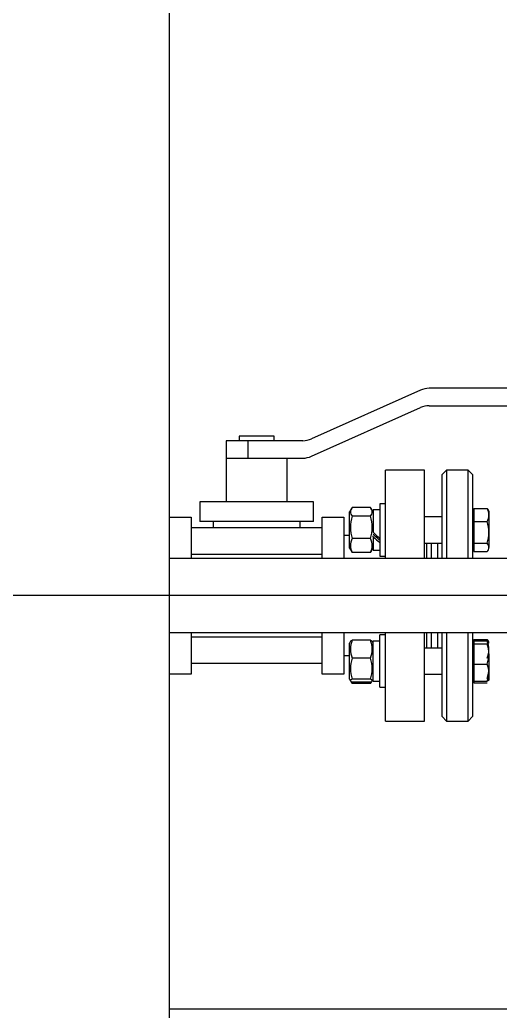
# Model space of a CAD drawing. Extents: x -681219 to -550379, y -242630 to -158199.
# Drawn here: x -638937 to -638525, y -178747 to -177897 of the extents above; entities that cross this region are included whole.
import ezdxf
from ezdxf.lldxf.tags import DXFTag

# ---------------------------------------------------------------- set-up
doc = ezdxf.new("R2010")
doc.units = 0
doc.header["$LTSCALE"] = 1000
for name, color, linetype in [('$TD_AUDIT_GENERATED_(2AE)', 7, 'CONTINUOUS'), ('$TD_AUDIT_GENERATED_(2E8)', 7, 'CONTINUOUS'), ('12_GB93', 7, 'CONTINUOUS'), ('12_GB97.1', 7, 'CONTINUOUS'), ('Default', 7, 'CONTINUOUS'), ('DN25-PN4.0_JB88', 7, 'CONTINUOUS'), ('M12_GB6170', 7, 'CONTINUOUS'), ('M12×55_GB5782', 7, 'CONTINUOUS'), ('MYGL011000312', 7, 'CONTINUOUS'), ('S01010202512', 7, 'CONTINUOUS'), ('不锈钢法兰D25', 7, 'CONTINUOUS')]:
    doc.layers.add(name, color=color, linetype=linetype)
tags = doc.linetypes.add('CENTER2', pattern=[28.575, 19.05, -3.175, 3.175, -3.175]).pattern_tags.tags
tags[10:11] = [DXFTag(74, 4), DXFTag(75, 0), DXFTag(340, '0'), DXFTag(46, 0.0), DXFTag(50, 0.0), DXFTag(44, 0.0), DXFTag(45, 0.0)]
tags[8:9] = [DXFTag(74, 4), DXFTag(75, 0), DXFTag(340, '0'), DXFTag(46, 0.0), DXFTag(50, 0.0), DXFTag(44, 0.0), DXFTag(45, 0.0)]
tags[6:7] = [DXFTag(74, 4), DXFTag(75, 0), DXFTag(340, '0'), DXFTag(46, 0.0), DXFTag(50, 0.0), DXFTag(44, 0.0), DXFTag(45, 0.0)]
tags[4:5] = [DXFTag(74, 4), DXFTag(75, 0), DXFTag(340, '0'), DXFTag(46, 0.0), DXFTag(50, 0.0), DXFTag(44, 0.0), DXFTag(45, 0.0)]

# ---------------------------------------------------------------- blocks, each defined once
blk = doc.blocks.new('SEANNOT_GROUP57')
at = {"layer": 'Default', "color": 7, "linetype": 'CENTER2'}
blk.add_line((634.561, 521.491), (277.05, 521.491), dxfattribs=at)

msp = doc.modelspace()

# ---------------------------------------------------------------- linework, layer by layer
at = {"layer": '$TD_AUDIT_GENERATED_(2AE)', "color": 7, "linetype": 'Continuous'}
msp.add_line((-638808.2753, -179156.4514), (-638808.2753, -177622.7721), dxfattribs=at)
at = {"layer": '$TD_AUDIT_GENERATED_(2E8)', "color": 7, "linetype": 'Continuous'}
msp.add_line((-638808.2753, -178744.9765), (-637416.7419, -178744.9765), dxfattribs=at)
at = {"layer": '12_GB93', "color": 7, "linetype": 'Continuous'}
for p, q in [((-638633.5855, -178317.1323), (-638633.5855, -178336.0584)), ((-638627.7874, -178317.1323), (-638633.5855, -178317.1323)), ((-638633.5855, -178340.1172), (-638633.5855, -178339.4735)), ((-638633.5855, -178340.1172), (-638633.5855, -178351.5465)), ((-638633.5855, -178351.5465), (-638627.7874, -178351.5465)), ((-638633.5855, -178463.9616), (-638633.5855, -178429.5474)), ((-638627.7874, -178429.5474), (-638633.5855, -178429.5474)), ((-638633.5855, -178462.9626), (-638633.5855, -178462.2783)), ((-638633.5855, -178463.9616), (-638627.7874, -178463.9616))]:
    msp.add_line(p, q, dxfattribs=at)
for centre, major_axis, start_param, end_param in [((-638628.6365, -178334.3394), (-16.878, 16.878), 1.47496367, 1.81606072), ((-638632.7364, -178334.3394), (11.1909, -11.1909), 4.83379462, 5.35696327), ((-638632.7364, -178334.3394), (16.878, -16.878), -1.42426431, -1.08316726)]:
    msp.add_ellipse(centre, major_axis=major_axis, ratio=0.19844322, start_param=start_param, end_param=end_param, dxfattribs=at)
at = {"layer": '12_GB97.1', "color": 7, "linetype": 'Continuous'}
for p, q in [((-638627.7874, -178311.8953), (-638627.7874, -178356.7835)), ((-638623.1116, -178311.8953), (-638627.7874, -178311.8953)), ((-638627.7874, -178356.7835), (-638623.1116, -178356.7835)), ((-638627.7874, -178469.1986), (-638627.7874, -178424.3104)), ((-638623.1116, -178424.3104), (-638627.7874, -178424.3104)), ((-638627.7874, -178469.1986), (-638623.1116, -178469.1986))]:
    msp.add_line(p, q, dxfattribs=at)
at = {"layer": 'DN25-PN4.0_JB88', "color": 7, "linetype": 'Continuous'}
for p, q in [((-638583.8344, -178345.5614), (-638583.8344, -178358.7512)), ((-638583.8344, -178422.3427), (-638583.8344, -178435.5325))]:
    msp.add_line(p, q, dxfattribs=at)
at = {"layer": 'M12_GB6170', "color": 7, "linetype": 'Continuous'}
for p, q in [((-638652.2324, -178316.1262), (-638653.7851, -178318.8156)), ((-638653.7851, -178349.8632), (-638653.7851, -178318.8156)), ((-638635.845, -178315.0707), (-638651.5256, -178315.0707)), ((-638633.5855, -178318.8156), (-638635.1382, -178316.1262)), ((-638635.845, -178322.493), (-638651.5256, -178322.493)), ((-638635.8452, -178341.7617), (-638651.5254, -178341.7617)), ((-638653.7851, -178349.8632), (-638652.2324, -178352.5526)), ((-638635.845, -178353.6081), (-638651.5256, -178353.6081)), ((-638635.1382, -178352.5526), (-638633.5855, -178349.8632)), ((-638652.9006, -178429.6986), (-638653.7851, -178431.2307)), ((-638653.7851, -178462.2783), (-638653.7851, -178431.2307)), ((-638635.8452, -178428.7897), (-638651.5254, -178428.7897)), ((-638633.5855, -178431.2307), (-638634.5108, -178429.6281)), ((-638635.845, -178444.1998), (-638651.5256, -178444.1998)), ((-638653.7851, -178462.2783), (-638652.9006, -178463.8104)), ((-638635.845, -178462.1646), (-638651.5256, -178462.1646)), ((-638635.845, -178466.0232), (-638651.5256, -178466.0232)), ((-638635.8452, -178464.7193), (-638651.5254, -178464.7193)), ((-638634.5108, -178463.8809), (-638633.5855, -178462.2783))]:
    msp.add_line(p, q, dxfattribs=at)
for centre, radius, start, end in [((-638621.1512, -178332.127), 31.8657, 162.4023998, 197.5990685), ((-638666.2193, -178332.127), 31.8656, 342.4008819, 17.5976497), ((-638640.4716, -178347.6851), 12.5408, 151.814307, 208.1833047), ((-638646.899, -178347.6851), 12.5409, 331.8168006, 28.1855878), ((-638632.3456, -178436.495), 20.6697, 158.1125505, 201.8856135), ((-638655.0251, -178436.495), 20.6698, 338.1144553, 21.8873807), ((-638625.2135, -178453.1822), 27.8031, 161.1511706, 198.8488294), ((-638662.1571, -178453.1822), 27.8031, 341.1511706, 18.8488294), ((-638640.4716, -178460.1002), 12.5408, 200.0817185, 208.1833047), ((-638646.899, -178460.1002), 12.5409, 331.8168006, 339.8802972)]:
    msp.add_arc(centre, radius, start, end, dxfattribs=at)
for points, knots in [([(-638651.5256, -178315.0707), (-638651.9792, -178315.6706), (-638652.3569, -178316.2784), (-638652.7522, -178317.208), (-638652.8554, -178317.5216), (-638652.9942, -178318.1526), (-638653.0292, -178318.4672), (-638653.0294, -178319.408), (-638652.8883, -178320.0312), (-638652.3649, -178321.271), (-638651.982, -178321.8894), (-638651.5256, -178322.493)], [0, 0, 0, 0, 0.25, 0.25, 0.375, 0.375, 0.5, 0.5, 0.75, 0.75, 1, 1, 1, 1]), ([(-638635.845, -178322.493), (-638635.3886, -178321.8894), (-638635.0057, -178321.271), (-638634.4823, -178320.0312), (-638634.3412, -178319.408), (-638634.3415, -178318.4672), (-638634.3764, -178318.1526), (-638634.5152, -178317.5216), (-638634.6184, -178317.208), (-638635.0137, -178316.2784), (-638635.3915, -178315.6706), (-638635.845, -178315.0707)], [0, 0, 0, 0, 0.25, 0.25, 0.5, 0.5, 0.625, 0.625, 0.75, 0.75, 1, 1, 1, 1]), ([(-638652.9439, -178429.7736), (-638652.9381, -178429.7637), (-638652.9321, -178429.7538), (-638652.8573, -178429.6359), (-638652.7555, -178429.5287), (-638652.3626, -178429.2091), (-638651.9841, -178428.9985), (-638651.5254, -178428.7897)], [0.613528008, 0.613528008, 0.613528008, 0.613528008, 0.625, 0.625, 0.75, 0.75, 1, 1, 1, 1]), ([(-638635.8452, -178428.7897), (-638635.3871, -178428.9982), (-638635.0095, -178429.2083), (-638634.6043, -178429.5373), (-638634.4961, -178429.6546), (-638634.4276, -178429.7727)], [0, 0, 0, 0, 0.25, 0.25, 0.387386127, 0.387386127, 0.387386127, 0.387386127]), ([(-638651.5256, -178462.1646), (-638651.9837, -178462.3732), (-638652.3613, -178462.5833), (-638652.8843, -178463.0078), (-638653.028, -178463.2223), (-638653.0295, -178463.5481), (-638652.9944, -178463.6572), (-638652.8573, -178463.8731), (-638652.7555, -178463.9803), (-638652.3626, -178464.2999), (-638651.9841, -178464.5105), (-638651.5254, -178464.7193)], [0, 0, 0, 0, 0.25, 0.25, 0.5, 0.5, 0.625, 0.625, 0.75, 0.75, 1, 1, 1, 1]), ([(-638635.8452, -178464.7193), (-638635.3871, -178464.5107), (-638635.0095, -178464.3007), (-638634.4865, -178463.8761), (-638634.3427, -178463.6616), (-638634.3411, -178463.3358), (-638634.3762, -178463.2267), (-638634.5132, -178463.0109), (-638634.615, -178462.9037), (-638635.0078, -178462.584), (-638635.3863, -178462.3734), (-638635.845, -178462.1646)], [0, 0, 0, 0, 0.25, 0.25, 0.5, 0.5, 0.625, 0.625, 0.75, 0.75, 1, 1, 1, 1])]:
    msp.add_open_spline(points, degree=3, knots=knots, dxfattribs=at)
for points in [[(-638651.5256, -178353.6081), (-638651.8074, -178353.2354), (-638652.0612, -178352.8571), (-638652.2757, -178352.4763)], [(-638635.0949, -178352.4763), (-638635.3095, -178352.8571), (-638635.5632, -178353.2354), (-638635.845, -178353.6081)], [(-638651.5256, -178466.0232), (-638651.8233, -178465.6294), (-638652.0883, -178465.2323), (-638652.3099, -178464.8306)], [(-638635.0608, -178464.8306), (-638635.2823, -178465.2323), (-638635.5473, -178465.6294), (-638635.845, -178466.0232)]]:
    msp.add_open_spline(points, degree=3, dxfattribs=at)
at = {"layer": 'M12×55_GB5782', "color": 7, "linetype": 'Continuous'}
for p, q in [((-638547.1757, -178318.8156), (-638548.2979, -178318.8156)), ((-638547.1757, -178315.7708), (-638535.7193, -178315.7708)), ((-638547.1757, -178315.7708), (-638547.1757, -178327.1868)), ((-638534.2704, -178318.118), (-638535.0383, -178316.788)), ((-638534.2704, -178318.118), (-638534.2704, -178349.3317)), ((-638574.4827, -178323.1174), (-638589.4454, -178323.1174)), ((-638547.1757, -178327.1868), (-638535.7196, -178327.1868)), ((-638547.1757, -178327.1868), (-638547.1757, -178345.7554)), ((-638589.4454, -178345.5614), (-638574.4827, -178345.5614)), ((-638547.1757, -178345.7554), (-638535.7193, -178345.7554)), ((-638547.1757, -178345.7554), (-638547.1757, -178352.908)), ((-638548.2979, -178349.8632), (-638547.1757, -178349.8632)), ((-638547.1757, -178352.908), (-638535.7193, -178352.908)), ((-638547.1757, -178431.2307), (-638548.2979, -178431.2307)), ((-638547.1757, -178428.1859), (-638535.7193, -178428.1859)), ((-638547.1757, -178428.1859), (-638547.1757, -178429.4424)), ((-638547.1757, -178429.4424), (-638535.7196, -178429.4424)), ((-638547.1757, -178429.4424), (-638547.1757, -178431.9043)), ((-638547.1757, -178431.9043), (-638535.7193, -178431.9043)), ((-638547.1757, -178431.9043), (-638547.1757, -178449.2164)), ((-638534.2704, -178430.5331), (-638535.0383, -178429.2031)), ((-638574.4827, -178435.5325), (-638589.4454, -178435.5325)), ((-638534.2704, -178440.5604), (-638534.2704, -178462.9759)), ((-638547.1757, -178449.2164), (-638535.7193, -178449.2164)), ((-638547.1757, -178449.2164), (-638547.1757, -178464.0666)), ((-638589.4454, -178457.9765), (-638574.4827, -178457.9765)), ((-638548.2979, -178462.2783), (-638547.1757, -178462.2783)), ((-638547.1757, -178464.0666), (-638535.7196, -178464.0666)), ((-638547.1757, -178464.0666), (-638547.1757, -178465.3231)), ((-638547.1757, -178465.3231), (-638535.7193, -178465.3231))]:
    msp.add_line(p, q, dxfattribs=at)
for centre, radius, start, end in [((-638546.3717, -178321.4786), 12.0852, 331.814307, 28.1833047), ((-638540.2826, -178319.7013), 6.0226, 3.3716182, 40.7397529), ((-638564.9902, -178336.4715), 30.7078, 342.4023998, 17.5990685), ((-638540.2826, -178349.6859), 6.0226, 3.3716182, 40.7397529), ((-638540.2742, -178348.9809), 6.014, 319.232643, 356.6559859), ((-638554.2025, -178436.8678), 19.9187, 338.1143865, 21.8874495), ((-638540.2742, -178432.113), 6.014, 26.6518165, 40.767357), ((-638546.3717, -178433.8937), 12.0852, 20.0817188, 28.1833047), ((-638562.9962, -178440.9196), 28.728, 0.7164327, 18.289218), ((-638563.0169, -178440.1977), 28.7488, 341.7171947, 359.2771545), ((-638554.2025, -178456.6412), 19.9187, 338.1125505, 21.8856135), ((-638563.0169, -178452.586), 28.7488, 341.7171947, 359.2771545)]:
    msp.add_arc(centre, radius, start, end, dxfattribs=at)
for points in [[(-638535.7193, -178431.9043), (-638535.2779, -178431.7033), (-638534.9141, -178431.5009), (-638534.4101, -178431.0917), (-638534.2716, -178430.885), (-638534.2701, -178430.5711), (-638534.304, -178430.4659), (-638534.4361, -178430.2579), (-638534.5341, -178430.1546), (-638534.9128, -178429.8466), (-638535.2776, -178429.6437), (-638535.7196, -178429.4424)], [(-638535.7193, -178461.6047), (-638535.2779, -178461.8057), (-638534.9141, -178462.0081), (-638534.4101, -178462.4173), (-638534.2716, -178462.624), (-638534.2701, -178462.9379), (-638534.304, -178463.0431), (-638534.4361, -178463.2511), (-638534.5341, -178463.3544), (-638534.9128, -178463.6624), (-638535.2776, -178463.8653), (-638535.7196, -178464.0666)]]:
    msp.add_open_spline(points, degree=3, knots=[0, 0, 0, 0, 0.25, 0.25, 0.5, 0.5, 0.625, 0.625, 0.75, 0.75, 1, 1, 1, 1], dxfattribs=at)
at = {"layer": 'MYGL011000312', "color": 7, "linetype": 'Continuous'}
for p, q in [((-637999.353, -178358.7512), (-638808.2753, -178358.7512)), ((-638808.2753, -178422.3427), (-637999.353, -178422.3427))]:
    msp.add_line(p, q, dxfattribs=at)
at = {"layer": 'S01010202512', "color": 7, "linetype": 'Continuous'}
for p, q in [((-638593.085, -178214.4896), (-638686.3402, -178256.1277)), ((-638458.5216, -178212.8646), (-638585.4596, -178212.8646)), ((-638585.4596, -178227.8273), (-638458.5216, -178227.8273)), ((-638686.3402, -178271.0904), (-638593.085, -178229.4524)), ((-638718.4989, -178254.0121), (-638748.4244, -178254.0121)), ((-638748.4244, -178254.0121), (-638748.4244, -178257.7528)), ((-638718.4989, -178257.7528), (-638718.4989, -178254.0121)), ((-638740.943, -178257.7528), (-638759.6464, -178257.7528)), ((-638759.6464, -178257.7528), (-638759.6464, -178272.7155)), ((-638740.943, -178257.7528), (-638740.943, -178272.7155)), ((-638693.9656, -178257.7528), (-638740.943, -178257.7528)), ((-638759.6464, -178272.7155), (-638715.1361, -178272.7155)), ((-638759.6464, -178272.7155), (-638759.6464, -178310.1223)), ((-638715.1361, -178272.7155), (-638693.9656, -178272.7155)), ((-638707.2769, -178310.1223), (-638707.2769, -178272.7155)), ((-638623.1116, -178358.7512), (-638623.1116, -178283.0024)), ((-638589.4454, -178283.0024), (-638623.1116, -178283.0024)), ((-638589.4454, -178358.7512), (-638589.4454, -178283.0024)), ((-638684.8328, -178310.1223), (-638782.0905, -178310.1223)), ((-638782.0905, -178310.1223), (-638782.0905, -178326.9554)), ((-638684.8328, -178326.9554), (-638684.8328, -178310.1223)), ((-638808.2753, -178323.2147), (-638789.5719, -178323.2147)), ((-638789.5719, -178323.2147), (-638789.5719, -178358.7512)), ((-638684.8328, -178326.9554), (-638782.0905, -178326.9554)), ((-638770.8685, -178326.9554), (-638770.8685, -178332.5664)), ((-638696.0548, -178332.5664), (-638696.0548, -178326.9554)), ((-638677.3514, -178358.7512), (-638677.3514, -178323.2147)), ((-638677.3514, -178323.2147), (-638658.648, -178323.2147)), ((-638658.648, -178323.2147), (-638658.648, -178358.7512)), ((-638677.3514, -178332.5664), (-638789.5719, -178332.5664)), ((-638653.7851, -178339.1126), (-638658.648, -178339.1126)), ((-638587.5751, -178358.7512), (-638587.5751, -178345.5614)), ((-638789.5719, -178355.0105), (-638677.3514, -178355.0105)), ((-638789.5719, -178422.3427), (-638789.5719, -178457.8792)), ((-638677.3514, -178457.8792), (-638677.3514, -178422.3427)), ((-638658.648, -178422.3427), (-638658.648, -178457.8792)), ((-638623.1116, -178498.0915), (-638623.1116, -178422.3427)), ((-638589.4454, -178498.0915), (-638589.4454, -178422.3427)), ((-638587.5751, -178435.5325), (-638587.5751, -178422.3427)), ((-638677.3514, -178426.0834), (-638789.5719, -178426.0834)), ((-638789.5719, -178448.5275), (-638677.3514, -178448.5275)), ((-638658.648, -178441.9813), (-638653.7851, -178441.9813)), ((-638789.5719, -178457.8792), (-638808.2753, -178457.8792)), ((-638658.648, -178457.8792), (-638677.3514, -178457.8792)), ((-638623.1116, -178498.0915), (-638589.4454, -178498.0915))]:
    msp.add_line(p, q, dxfattribs=at)
for centre, start, end in [((-638585.4596, -178231.568), 90, 114.0605698), ((-638585.4596, -178246.5307), 90, 114.0605698), ((-638693.9656, -178239.0494), 270, 294.0605698), ((-638693.9656, -178254.0121), 270, 294.0605698)]:
    msp.add_arc(centre, 18.7034, start, end, dxfattribs=at)
at = {"layer": '不锈钢法兰D25', "color": 7, "linetype": 'Continuous'}
for p, q in [((-638570.742, -178283.0024), (-638574.4827, -178286.743)), ((-638574.4827, -178358.7512), (-638574.4827, -178286.743)), ((-638570.742, -178283.0024), (-638570.742, -178358.7512)), ((-638552.0386, -178283.0024), (-638570.742, -178283.0024)), ((-638552.0386, -178358.7512), (-638552.0386, -178283.0024)), ((-638548.2979, -178286.743), (-638552.0386, -178283.0024)), ((-638548.2979, -178286.743), (-638548.2979, -178358.7512)), ((-638578.2234, -178345.5614), (-638578.2234, -178358.7512)), ((-638578.2234, -178422.3427), (-638578.2234, -178435.5325)), ((-638574.4827, -178494.3509), (-638574.4827, -178422.3427)), ((-638570.742, -178422.3427), (-638570.742, -178498.0915)), ((-638552.0386, -178498.0915), (-638552.0386, -178422.3427)), ((-638548.2979, -178422.3427), (-638548.2979, -178494.3509)), ((-638574.4827, -178494.3509), (-638570.742, -178498.0915)), ((-638570.742, -178498.0915), (-638552.0386, -178498.0915)), ((-638552.0386, -178498.0915), (-638548.2979, -178494.3509))]:
    msp.add_line(p, q, dxfattribs=at)

# ---------------------------------------------------------------- block references
at = {"layer": 'Default', "xscale": 18.70340592646163, "yscale": 18.70340592646163, "zscale": 18.70340592646163}
msp.add_blockref('SEANNOT_GROUP57', (-644773.0012, -188144.197), dxfattribs=at)

doc.saveas('drawing.dxf')
